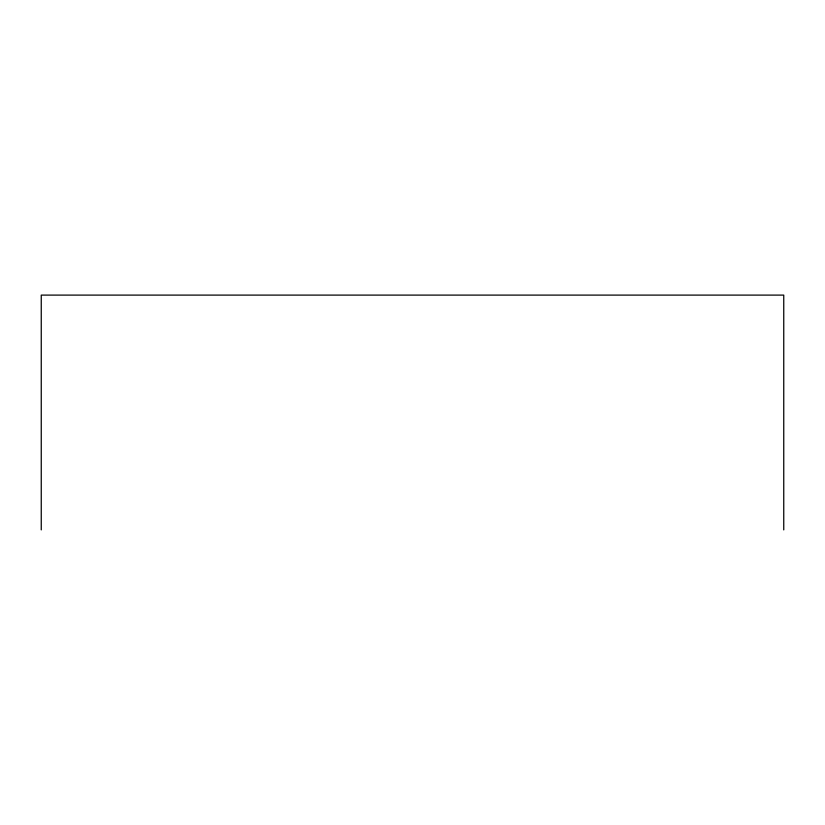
<?xml version="1.0" encoding="UTF-8"?>
<svg xmlns="http://www.w3.org/2000/svg" width="825" height="825" viewBox="0 0 825 825"><rect width="100%" height="100%" fill="white"/><g stroke="black" fill="none" stroke-linecap="round" stroke-linejoin="round"><path stroke-width="1.24" d="M783.75 529.898L783.75 295.103L41.25 295.103L41.25 529.898"/></g></svg>
